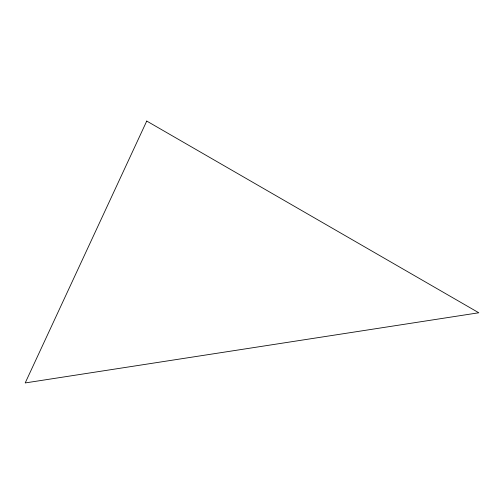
<?xml version="1.0" encoding="UTF-8"?>
<svg xmlns="http://www.w3.org/2000/svg" width="504" height="504" viewBox="0 0 504 504"><rect width="100%" height="100%" fill="white"/><g stroke="black" fill="none" stroke-linecap="round" stroke-linejoin="round"><path stroke-width="0.76" d="M146.74 121.061L25.2 382.939L478.8 312.77L146.74 121.061"/></g></svg>
